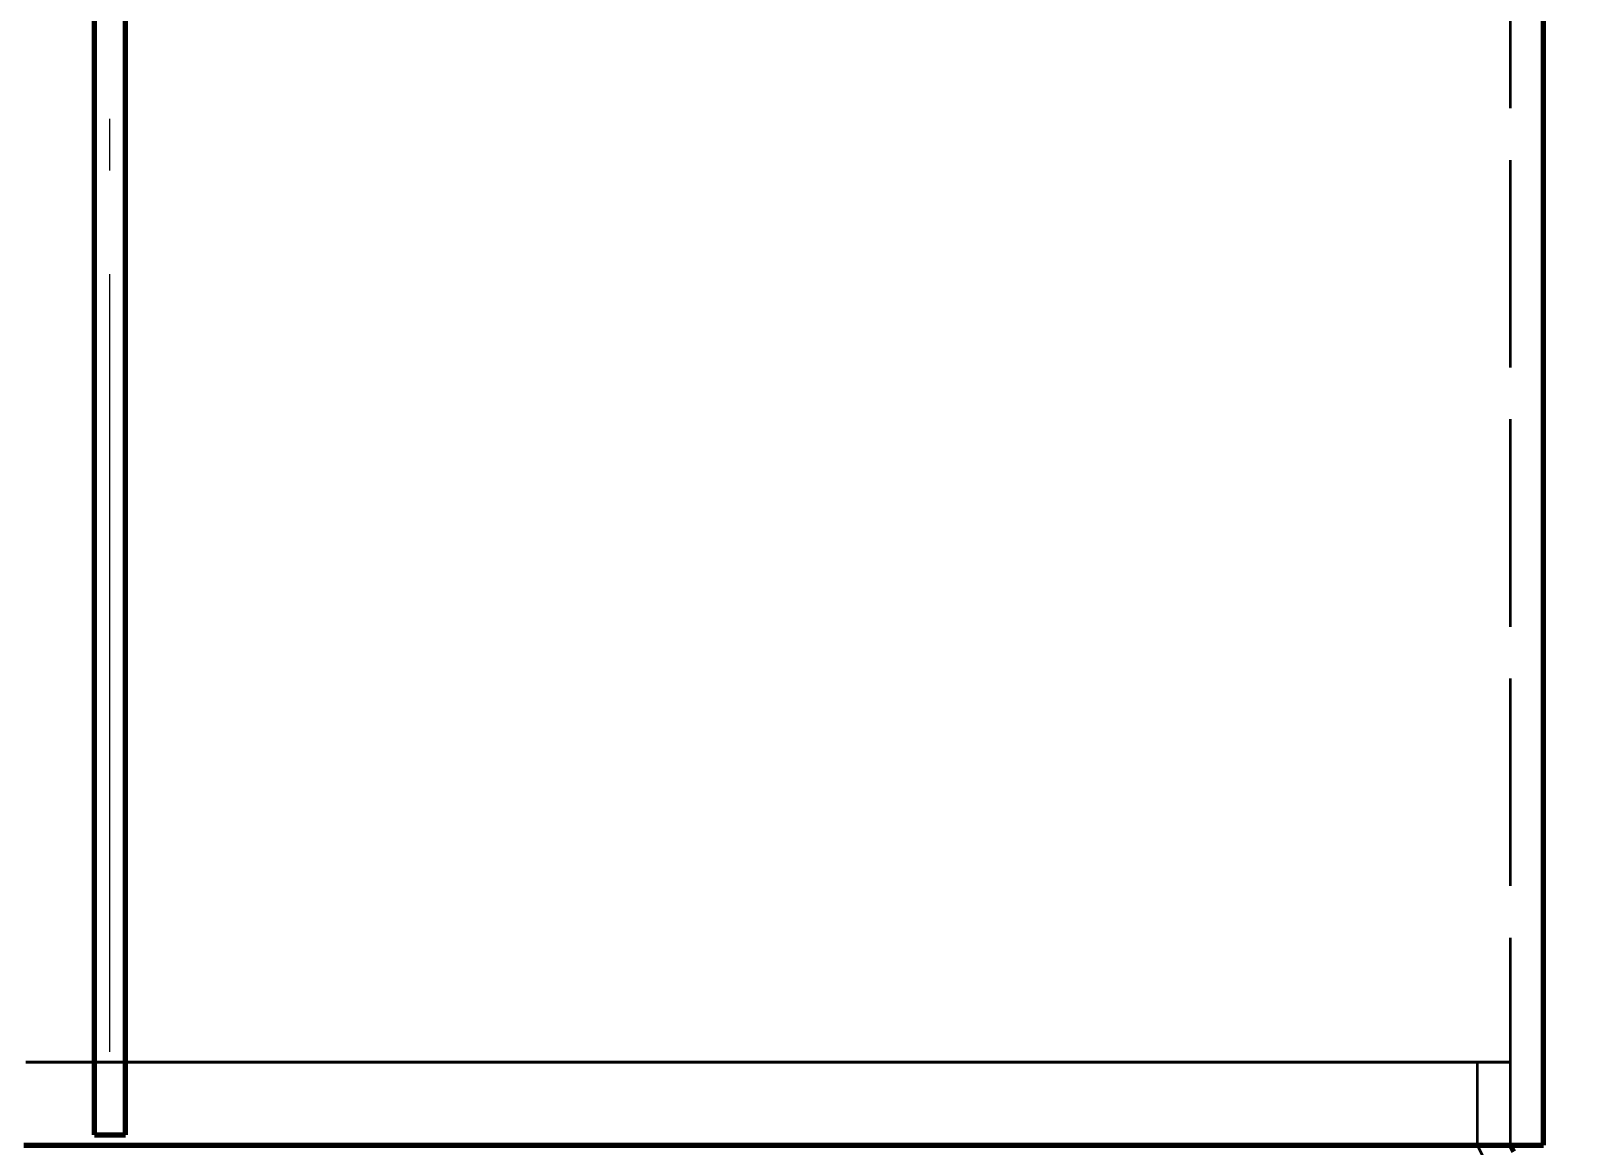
# Model space of a CAD drawing. Header units: millimetres. Extents: x 0 to 1554, y 0 to 420.
# Drawn here: x 120.9 to 150.76, y 192.26 to 213.76 of the extents above; entities that cross this region are included whole.
import ezdxf

# ---------------------------------------------------------------- set-up
doc = ezdxf.new("R2010")
doc.units = ezdxf.units.MM
doc.linetypes.add('IRAM-E-TRAZOS', pattern=[5, 4, -1])
doc.linetypes.add('IRAM-F-TRAZO-PUNTO', pattern=[20, 15, -2, 1, -2])
for name, color, linetype, lineweight in [('01-VISIBLE', 7, 'CONTINUOUS', 70), ('02-OCULTA', 4, 'IRAM-E-TRAZOS', 35), ('03-EJE', 1, 'IRAM-F-TRAZO-PUNTO', 18), ('04-COTA', 3, 'CONTINUOUS', 18)]:
    doc.layers.add(name, color=color, linetype=linetype, lineweight=lineweight)
doc.styles.add('ISO3098', font='isocpeur.ttf')
doc.dimstyles.new('FLAMA-IRAM', dxfattribs={"dimtxt": 3.5, "dimasz": 3.5, "dimexe": 2, "dimexo": 1.5, "dimgap": 1, "dimtad": 1, "dimdec": 1, "dimtxsty": 'ISO3098', "dimblk": 'IRAM_FLECHA', "dimblk1": 'IRAM_FLECHA', "dimblk2": 'IRAM_FLECHA', "dimcen": 2.5, "dimclrd": 256, "dimclre": 256, "dimclrt": 256, "dimazin": 3, "dimtfac": 1, "dimtmove": 0, "dimatfit": 3, "dimlwd": 18, "dimlwe": 18})

# ---------------------------------------------------------------- blocks, each defined once
blk = doc.blocks.new('IRAM_FLECHA')
blk.add_solid([(0, 0), (-1, 0.125), (-1, -0.125)])

msp = doc.modelspace()

# ---------------------------------------------------------------- linework, layer by layer
at = {"layer": '01-VISIBLE'}
for p, q in [((150.075, 192.265), (150.075, 290.865)), ((122.125, 192.465), (122.125, 290.665)), ((122.725, 192.465), (122.725, 290.665)), ((122.125, 192.465), (122.725, 192.465)), ((149.499, 192.137), (149.435, 192.265))]:
    msp.add_line(p, q, dxfattribs=at)
msp.add_lwpolyline([(120.766, 192.265), (120.904, 192.265), (121.043, 192.265), (121.181, 192.265), (121.319, 192.265), (121.457, 192.265), (121.596, 192.265), (121.734, 192.265), (121.872, 192.265), (122.01, 192.265), (122.149, 192.265), (122.287, 192.265), (122.425, 192.265), (122.563, 192.265), (122.702, 192.265), (122.84, 192.265), (122.978, 192.265), (123.116, 192.265), (123.255, 192.265), (123.393, 192.265), (123.531, 192.265), (123.669, 192.265), (123.808, 192.265), (123.946, 192.265), (124.084, 192.265), (124.222, 192.265), (124.361, 192.265), (124.499, 192.265), (124.637, 192.265), (124.775, 192.265), (124.913, 192.265), (125.052, 192.265), (125.19, 192.265), (125.328, 192.265), (125.467, 192.265), (125.605, 192.265), (125.743, 192.265), (125.881, 192.265), (126.02, 192.265), (126.158, 192.265), (126.296, 192.265), (126.434, 192.265), (126.573, 192.265), (126.711, 192.265), (126.849, 192.265), (126.987, 192.265), (127.126, 192.265), (127.264, 192.265), (127.402, 192.265), (127.54, 192.265), (127.678, 192.265), (127.817, 192.265), (127.955, 192.265), (128.093, 192.265), (128.232, 192.265), (128.37, 192.265), (128.508, 192.265), (128.646, 192.265), (128.784, 192.265), (128.923, 192.265), (129.061, 192.265), (129.199, 192.265), (129.337, 192.265), (129.476, 192.265), (129.614, 192.265), (129.752, 192.265), (129.891, 192.265), (130.029, 192.265), (130.167, 192.265), (130.305, 192.265), (130.444, 192.265), (130.582, 192.265), (130.72, 192.265), (130.858, 192.265), (130.996, 192.265), (131.135, 192.265), (131.273, 192.265), (131.411, 192.265), (131.549, 192.265), (131.688, 192.265), (131.826, 192.265), (131.964, 192.265), (132.102, 192.265), (132.241, 192.265), (132.379, 192.265), (132.517, 192.265), (132.655, 192.265), (132.794, 192.265), (132.932, 192.265), (133.07, 192.265), (133.208, 192.265), (133.347, 192.265), (133.485, 192.265), (133.623, 192.265), (133.762, 192.265), (133.9, 192.265), (134.038, 192.265), (134.176, 192.265), (134.315, 192.265), (134.453, 192.265), (134.591, 192.265), (134.729, 192.265), (134.868, 192.265), (135.006, 192.265), (135.144, 192.265), (135.282, 192.265), (135.421, 192.265), (135.559, 192.265), (135.697, 192.265), (135.835, 192.265), (135.974, 192.265), (136.112, 192.265), (136.25, 192.265), (136.388, 192.265), (136.526, 192.265), (136.665, 192.265), (136.803, 192.265), (136.941, 192.265), (137.079, 192.265), (137.218, 192.265), (137.356, 192.265), (137.494, 192.265), (137.632, 192.265), (137.771, 192.265), (137.909, 192.265), (138.047, 192.265), (138.185, 192.265), (138.324, 192.265), (138.462, 192.265), (138.6, 192.265), (138.738, 192.265), (138.877, 192.265), (139.015, 192.265), (139.153, 192.265), (139.292, 192.265), (139.43, 192.265), (139.568, 192.265), (139.706, 192.265), (139.845, 192.265), (139.983, 192.265), (140.121, 192.265), (140.259, 192.265), (140.398, 192.265), (140.536, 192.265), (140.674, 192.265), (140.812, 192.265), (140.95, 192.265), (141.089, 192.265), (141.227, 192.265), (141.365, 192.265), (141.504, 192.265), (141.642, 192.265), (141.78, 192.265), (141.918, 192.265), (142.056, 192.265), (142.195, 192.265), (142.333, 192.265), (142.471, 192.265), (142.609, 192.265), (142.748, 192.265), (142.886, 192.265), (143.024, 192.265), (143.163, 192.265), (143.301, 192.265), (143.439, 192.265), (143.577, 192.265), (143.716, 192.265), (143.854, 192.265), (143.992, 192.265), (144.13, 192.265), (144.269, 192.265), (144.407, 192.265), (144.545, 192.265), (144.683, 192.265), (144.822, 192.265), (144.96, 192.265), (145.098, 192.265), (145.236, 192.265), (145.375, 192.265), (145.513, 192.265), (145.651, 192.265), (145.789, 192.265), (145.928, 192.265), (146.066, 192.265), (146.204, 192.265), (146.342, 192.265), (146.481, 192.265), (146.619, 192.265), (146.757, 192.265), (146.895, 192.265), (147.034, 192.265), (147.172, 192.265), (147.31, 192.265), (147.448, 192.265), (147.587, 192.265), (147.725, 192.265), (147.863, 192.265), (148.001, 192.265), (148.139, 192.265), (148.278, 192.265), (148.416, 192.265), (148.554, 192.265), (148.692, 192.265), (148.831, 192.265), (148.969, 192.265), (149.107, 192.265), (149.245, 192.265), (149.384, 192.265), (149.522, 192.265), (149.66, 192.265), (149.798, 192.265), (149.937, 192.265), (150.075, 192.265)], dxfattribs=at)
at = {"layer": '02-OCULTA'}
for p, q in [((149.435, 192.265), (149.435, 290.865)), ((122.125, 192.465), (122.125, 290.665)), ((122.725, 192.465), (122.725, 290.665)), ((148.795, 193.865), (148.795, 192.265)), ((149.435, 192.265), (149.435, 193.865)), ((122.125, 192.465), (122.725, 192.465)), ((148.795, 192.265), (149.435, 190.985))]:
    msp.add_line(p, q, dxfattribs=at)
for points in [[(149.435, 193.865), (149.3, 193.865), (149.165, 193.865), (149.03, 193.865), (148.895, 193.865), (148.76, 193.865), (148.625, 193.865), (148.49, 193.865), (148.355, 193.865), (148.22, 193.865), (148.085, 193.865), (147.949, 193.865), (147.814, 193.865), (147.679, 193.865), (147.544, 193.865), (147.409, 193.865), (147.274, 193.865), (147.139, 193.865), (147.004, 193.865), (146.869, 193.865), (146.734, 193.865), (146.599, 193.865), (146.464, 193.865), (146.329, 193.865), (146.194, 193.865), (146.059, 193.865), (145.924, 193.865), (145.789, 193.865), (145.654, 193.865), (145.519, 193.865), (145.384, 193.865), (145.248, 193.865), (145.113, 193.865), (144.978, 193.865), (144.843, 193.865), (144.708, 193.865), (144.573, 193.865), (144.438, 193.865), (144.303, 193.865), (144.168, 193.865), (144.033, 193.865), (143.898, 193.865), (143.763, 193.865), (143.628, 193.865), (143.493, 193.865), (143.358, 193.865), (143.223, 193.865), (143.088, 193.865), (142.953, 193.865), (142.818, 193.865), (142.683, 193.865), (142.547, 193.865), (142.412, 193.865), (142.277, 193.865), (142.142, 193.865), (142.007, 193.865), (141.872, 193.865), (141.737, 193.865), (141.602, 193.865), (141.467, 193.865), (141.332, 193.865), (141.197, 193.865), (141.062, 193.865), (140.927, 193.865), (140.792, 193.865), (140.657, 193.865), (140.522, 193.865), (140.387, 193.865), (140.252, 193.865), (140.117, 193.865), (139.982, 193.865), (139.846, 193.865), (139.711, 193.865), (139.576, 193.865), (139.441, 193.865), (139.306, 193.865), (139.171, 193.865), (139.036, 193.865), (138.901, 193.865), (138.766, 193.865), (138.631, 193.865), (138.496, 193.865), (138.361, 193.865), (138.226, 193.865), (138.091, 193.865), (137.956, 193.865), (137.821, 193.865), (137.686, 193.865), (137.551, 193.865), (137.416, 193.865), (137.281, 193.865), (137.145, 193.865), (137.01, 193.865), (136.875, 193.865), (136.74, 193.865), (136.605, 193.865), (136.47, 193.865), (136.335, 193.865), (136.2, 193.865), (136.065, 193.865), (135.93, 193.865), (135.795, 193.865), (135.66, 193.865), (135.525, 193.865), (135.39, 193.865), (135.255, 193.865), (135.12, 193.865), (134.985, 193.865), (134.85, 193.865), (134.715, 193.865), (134.579, 193.865), (134.444, 193.865), (134.309, 193.865), (134.174, 193.865), (134.039, 193.865), (133.904, 193.865), (133.769, 193.865), (133.634, 193.865), (133.499, 193.865), (133.364, 193.865), (133.229, 193.865), (133.094, 193.865), (132.959, 193.865), (132.824, 193.865), (132.689, 193.865), (132.554, 193.865), (132.419, 193.865), (132.284, 193.865), (132.149, 193.865), (132.014, 193.865), (131.879, 193.865), (131.743, 193.865), (131.608, 193.865), (131.473, 193.865), (131.338, 193.865), (131.203, 193.865), (131.068, 193.865), (130.933, 193.865), (130.798, 193.865), (130.663, 193.865), (130.528, 193.865), (130.393, 193.865), (130.258, 193.865), (130.123, 193.865), (129.988, 193.865), (129.853, 193.865), (129.718, 193.865), (129.583, 193.865), (129.448, 193.865), (129.313, 193.865), (129.178, 193.865), (129.042, 193.865), (128.907, 193.865), (128.772, 193.865), (128.637, 193.865), (128.502, 193.865), (128.367, 193.865), (128.232, 193.865), (128.097, 193.865), (127.962, 193.865), (127.827, 193.865), (127.692, 193.865), (127.557, 193.865), (127.422, 193.865), (127.287, 193.865), (127.152, 193.865), (127.017, 193.865), (126.882, 193.865), (126.747, 193.865), (126.612, 193.865), (126.477, 193.865), (126.341, 193.865), (126.206, 193.865), (126.071, 193.865), (125.936, 193.865), (125.801, 193.865), (125.666, 193.865), (125.531, 193.865), (125.396, 193.865), (125.261, 193.865), (125.126, 193.865), (124.991, 193.865), (124.856, 193.865), (124.721, 193.865), (124.586, 193.865), (124.451, 193.865), (124.316, 193.865), (124.181, 193.865), (124.046, 193.865), (123.911, 193.865), (123.776, 193.865), (123.64, 193.865), (123.505, 193.865), (123.37, 193.865), (123.235, 193.865), (123.1, 193.865), (122.965, 193.865), (122.83, 193.865), (122.695, 193.865), (122.56, 193.865), (122.425, 193.865), (122.29, 193.865), (122.155, 193.865), (122.02, 193.865), (121.885, 193.865), (121.75, 193.865), (121.615, 193.865), (121.48, 193.865), (121.345, 193.865), (121.21, 193.865), (121.075, 193.865), (120.939, 193.865), (120.804, 193.865)], [(120.804, 193.865), (120.939, 193.865), (121.075, 193.865), (121.21, 193.865), (121.345, 193.865), (121.48, 193.865), (121.615, 193.865), (121.75, 193.865), (121.885, 193.865), (122.02, 193.865), (122.155, 193.865), (122.29, 193.865), (122.425, 193.865), (122.56, 193.865), (122.695, 193.865), (122.83, 193.865), (122.965, 193.865), (123.1, 193.865), (123.235, 193.865), (123.37, 193.865), (123.505, 193.865), (123.64, 193.865), (123.776, 193.865), (123.911, 193.865), (124.046, 193.865), (124.181, 193.865), (124.316, 193.865), (124.451, 193.865), (124.586, 193.865), (124.721, 193.865), (124.856, 193.865), (124.991, 193.865), (125.126, 193.865), (125.261, 193.865), (125.396, 193.865), (125.531, 193.865), (125.666, 193.865), (125.801, 193.865), (125.936, 193.865), (126.071, 193.865), (126.206, 193.865), (126.341, 193.865), (126.477, 193.865), (126.612, 193.865), (126.747, 193.865), (126.882, 193.865), (127.017, 193.865), (127.152, 193.865), (127.287, 193.865), (127.422, 193.865), (127.557, 193.865), (127.692, 193.865), (127.827, 193.865), (127.962, 193.865), (128.097, 193.865), (128.232, 193.865), (128.367, 193.865), (128.502, 193.865), (128.637, 193.865), (128.772, 193.865), (128.907, 193.865), (129.042, 193.865), (129.178, 193.865), (129.313, 193.865), (129.448, 193.865), (129.583, 193.865), (129.718, 193.865), (129.853, 193.865), (129.988, 193.865), (130.123, 193.865), (130.258, 193.865), (130.393, 193.865), (130.528, 193.865), (130.663, 193.865), (130.798, 193.865), (130.933, 193.865), (131.068, 193.865), (131.203, 193.865), (131.338, 193.865), (131.473, 193.865), (131.608, 193.865), (131.743, 193.865), (131.879, 193.865), (132.014, 193.865), (132.149, 193.865), (132.284, 193.865), (132.419, 193.865), (132.554, 193.865), (132.689, 193.865), (132.824, 193.865), (132.959, 193.865), (133.094, 193.865), (133.229, 193.865), (133.364, 193.865), (133.499, 193.865), (133.634, 193.865), (133.769, 193.865), (133.904, 193.865), (134.039, 193.865), (134.174, 193.865), (134.309, 193.865), (134.444, 193.865), (134.579, 193.865), (134.715, 193.865), (134.85, 193.865), (134.985, 193.865), (135.12, 193.865), (135.255, 193.865), (135.39, 193.865), (135.525, 193.865), (135.66, 193.865), (135.795, 193.865), (135.93, 193.865), (136.065, 193.865), (136.2, 193.865), (136.335, 193.865), (136.47, 193.865), (136.605, 193.865), (136.74, 193.865), (136.875, 193.865), (137.01, 193.865), (137.145, 193.865), (137.281, 193.865), (137.416, 193.865), (137.551, 193.865), (137.686, 193.865), (137.821, 193.865), (137.956, 193.865), (138.091, 193.865), (138.226, 193.865), (138.361, 193.865), (138.496, 193.865), (138.631, 193.865), (138.766, 193.865), (138.901, 193.865), (139.036, 193.865), (139.171, 193.865), (139.306, 193.865), (139.441, 193.865), (139.576, 193.865), (139.711, 193.865), (139.846, 193.865), (139.982, 193.865), (140.117, 193.865), (140.252, 193.865), (140.387, 193.865), (140.522, 193.865), (140.657, 193.865), (140.792, 193.865), (140.927, 193.865), (141.062, 193.865), (141.197, 193.865), (141.332, 193.865), (141.467, 193.865), (141.602, 193.865), (141.737, 193.865), (141.872, 193.865), (142.007, 193.865), (142.142, 193.865), (142.277, 193.865), (142.412, 193.865), (142.547, 193.865), (142.683, 193.865), (142.818, 193.865), (142.953, 193.865), (143.088, 193.865), (143.223, 193.865), (143.358, 193.865), (143.493, 193.865), (143.628, 193.865), (143.763, 193.865), (143.898, 193.865), (144.033, 193.865), (144.168, 193.865), (144.303, 193.865), (144.438, 193.865), (144.573, 193.865), (144.708, 193.865), (144.843, 193.865), (144.978, 193.865), (145.113, 193.865), (145.248, 193.865), (145.384, 193.865), (145.519, 193.865), (145.654, 193.865), (145.789, 193.865), (145.924, 193.865), (146.059, 193.865), (146.194, 193.865), (146.329, 193.865), (146.464, 193.865), (146.599, 193.865), (146.734, 193.865), (146.869, 193.865), (147.004, 193.865), (147.139, 193.865), (147.274, 193.865), (147.409, 193.865), (147.544, 193.865), (147.679, 193.865), (147.814, 193.865), (147.949, 193.865), (148.085, 193.865), (148.22, 193.865), (148.355, 193.865), (148.49, 193.865), (148.625, 193.865), (148.76, 193.865), (148.895, 193.865), (149.03, 193.865), (149.165, 193.865), (149.3, 193.865), (149.435, 193.865)], [(148.795, 193.865), (148.663, 193.865), (148.531, 193.865), (148.399, 193.865), (148.268, 193.865), (148.136, 193.865), (148.004, 193.865), (147.872, 193.865), (147.74, 193.865), (147.608, 193.865), (147.477, 193.865), (147.345, 193.865), (147.213, 193.865), (147.081, 193.865), (146.949, 193.865), (146.817, 193.865), (146.685, 193.865), (146.554, 193.865), (146.422, 193.865), (146.29, 193.865), (146.158, 193.865), (146.026, 193.865), (145.894, 193.865), (145.762, 193.865), (145.631, 193.865), (145.499, 193.865), (145.367, 193.865), (145.235, 193.865), (145.103, 193.865), (144.971, 193.865), (144.84, 193.865), (144.708, 193.865), (144.576, 193.865), (144.444, 193.865), (144.312, 193.865), (144.18, 193.865), (144.048, 193.865), (143.917, 193.865), (143.785, 193.865), (143.653, 193.865), (143.521, 193.865), (143.389, 193.865), (143.257, 193.865), (143.125, 193.865), (142.994, 193.865), (142.862, 193.865), (142.73, 193.865), (142.598, 193.865), (142.466, 193.865), (142.334, 193.865), (142.203, 193.865), (142.071, 193.865), (141.939, 193.865), (141.807, 193.865), (141.675, 193.865), (141.543, 193.865), (141.411, 193.865), (141.28, 193.865), (141.148, 193.865), (141.016, 193.865), (140.884, 193.865), (140.752, 193.865), (140.62, 193.865), (140.488, 193.865), (140.357, 193.865), (140.225, 193.865), (140.093, 193.865), (139.961, 193.865), (139.829, 193.865), (139.697, 193.865), (139.566, 193.865), (139.434, 193.865), (139.302, 193.865), (139.17, 193.865), (139.038, 193.865), (138.906, 193.865), (138.774, 193.865), (138.643, 193.865), (138.511, 193.865), (138.379, 193.865), (138.247, 193.865), (138.115, 193.865), (137.983, 193.865), (137.851, 193.865), (137.72, 193.865), (137.588, 193.865), (137.456, 193.865), (137.324, 193.865), (137.192, 193.865), (137.06, 193.865), (136.929, 193.865), (136.797, 193.865), (136.665, 193.865), (136.533, 193.865), (136.401, 193.865), (136.269, 193.865), (136.137, 193.865), (136.006, 193.865), (135.874, 193.865), (135.742, 193.865), (135.61, 193.865), (135.478, 193.865), (135.346, 193.865), (135.214, 193.865), (135.083, 193.865), (134.951, 193.865), (134.819, 193.865), (134.687, 193.865), (134.555, 193.865), (134.423, 193.865), (134.292, 193.865), (134.16, 193.865), (134.028, 193.865), (133.896, 193.865), (133.764, 193.865), (133.632, 193.865), (133.5, 193.865), (133.369, 193.865), (133.237, 193.865), (133.105, 193.865), (132.973, 193.865), (132.841, 193.865), (132.709, 193.865), (132.577, 193.865), (132.446, 193.865), (132.314, 193.865), (132.182, 193.865), (132.05, 193.865), (131.918, 193.865), (131.786, 193.865), (131.655, 193.865), (131.523, 193.865), (131.391, 193.865), (131.259, 193.865), (131.127, 193.865), (130.995, 193.865), (130.863, 193.865), (130.732, 193.865), (130.6, 193.865), (130.468, 193.865), (130.336, 193.865), (130.204, 193.865), (130.072, 193.865), (129.94, 193.865), (129.809, 193.865), (129.677, 193.865), (129.545, 193.865), (129.413, 193.865), (129.281, 193.865), (129.149, 193.865), (129.018, 193.865), (128.886, 193.865), (128.754, 193.865), (128.622, 193.865), (128.49, 193.865), (128.358, 193.865), (128.226, 193.865), (128.095, 193.865), (127.963, 193.865), (127.831, 193.865), (127.699, 193.865), (127.567, 193.865), (127.435, 193.865), (127.303, 193.865), (127.172, 193.865), (127.04, 193.865), (126.908, 193.865), (126.776, 193.865), (126.644, 193.865), (126.512, 193.865), (126.381, 193.865), (126.249, 193.865), (126.117, 193.865), (125.985, 193.865), (125.853, 193.865), (125.721, 193.865), (125.589, 193.865), (125.458, 193.865), (125.326, 193.865), (125.194, 193.865), (125.062, 193.865), (124.93, 193.865), (124.798, 193.865), (124.666, 193.865), (124.535, 193.865), (124.403, 193.865), (124.271, 193.865), (124.139, 193.865), (124.007, 193.865), (123.875, 193.865), (123.744, 193.865), (123.612, 193.865), (123.48, 193.865), (123.348, 193.865), (123.216, 193.865), (123.084, 193.865), (122.952, 193.865), (122.821, 193.865), (122.689, 193.865), (122.557, 193.865), (122.425, 193.865), (122.293, 193.865), (122.161, 193.865), (122.029, 193.865), (121.898, 193.865), (121.766, 193.865), (121.634, 193.865), (121.502, 193.865), (121.37, 193.865), (121.238, 193.865), (121.107, 193.865), (120.975, 193.865), (120.843, 193.865)], [(120.843, 193.865), (120.975, 193.865), (121.107, 193.865), (121.238, 193.865), (121.37, 193.865), (121.502, 193.865), (121.634, 193.865), (121.766, 193.865), (121.898, 193.865), (122.029, 193.865), (122.161, 193.865), (122.293, 193.865), (122.425, 193.865), (122.557, 193.865), (122.689, 193.865), (122.821, 193.865), (122.952, 193.865), (123.084, 193.865), (123.216, 193.865), (123.348, 193.865), (123.48, 193.865), (123.612, 193.865), (123.744, 193.865), (123.875, 193.865), (124.007, 193.865), (124.139, 193.865), (124.271, 193.865), (124.403, 193.865), (124.535, 193.865), (124.666, 193.865), (124.798, 193.865), (124.93, 193.865), (125.062, 193.865), (125.194, 193.865), (125.326, 193.865), (125.458, 193.865), (125.589, 193.865), (125.721, 193.865), (125.853, 193.865), (125.985, 193.865), (126.117, 193.865), (126.249, 193.865), (126.381, 193.865), (126.512, 193.865), (126.644, 193.865), (126.776, 193.865), (126.908, 193.865), (127.04, 193.865), (127.172, 193.865), (127.303, 193.865), (127.435, 193.865), (127.567, 193.865), (127.699, 193.865), (127.831, 193.865), (127.963, 193.865), (128.095, 193.865), (128.226, 193.865), (128.358, 193.865), (128.49, 193.865), (128.622, 193.865), (128.754, 193.865), (128.886, 193.865), (129.018, 193.865), (129.149, 193.865), (129.281, 193.865), (129.413, 193.865), (129.545, 193.865), (129.677, 193.865), (129.809, 193.865), (129.94, 193.865), (130.072, 193.865), (130.204, 193.865), (130.336, 193.865), (130.468, 193.865), (130.6, 193.865), (130.732, 193.865), (130.863, 193.865), (130.995, 193.865), (131.127, 193.865), (131.259, 193.865), (131.391, 193.865), (131.523, 193.865), (131.655, 193.865), (131.786, 193.865), (131.918, 193.865), (132.05, 193.865), (132.182, 193.865), (132.314, 193.865), (132.446, 193.865), (132.577, 193.865), (132.709, 193.865), (132.841, 193.865), (132.973, 193.865), (133.105, 193.865), (133.237, 193.865), (133.369, 193.865), (133.5, 193.865), (133.632, 193.865), (133.764, 193.865), (133.896, 193.865), (134.028, 193.865), (134.16, 193.865), (134.292, 193.865), (134.423, 193.865), (134.555, 193.865), (134.687, 193.865), (134.819, 193.865), (134.951, 193.865), (135.083, 193.865), (135.214, 193.865), (135.346, 193.865), (135.478, 193.865), (135.61, 193.865), (135.742, 193.865), (135.874, 193.865), (136.006, 193.865), (136.137, 193.865), (136.269, 193.865), (136.401, 193.865), (136.533, 193.865), (136.665, 193.865), (136.797, 193.865), (136.929, 193.865), (137.06, 193.865), (137.192, 193.865), (137.324, 193.865), (137.456, 193.865), (137.588, 193.865), (137.72, 193.865), (137.851, 193.865), (137.983, 193.865), (138.115, 193.865), (138.247, 193.865), (138.379, 193.865), (138.511, 193.865), (138.643, 193.865), (138.774, 193.865), (138.906, 193.865), (139.038, 193.865), (139.17, 193.865), (139.302, 193.865), (139.434, 193.865), (139.566, 193.865), (139.697, 193.865), (139.829, 193.865), (139.961, 193.865), (140.093, 193.865), (140.225, 193.865), (140.357, 193.865), (140.488, 193.865), (140.62, 193.865), (140.752, 193.865), (140.884, 193.865), (141.016, 193.865), (141.148, 193.865), (141.28, 193.865), (141.411, 193.865), (141.543, 193.865), (141.675, 193.865), (141.807, 193.865), (141.939, 193.865), (142.071, 193.865), (142.203, 193.865), (142.334, 193.865), (142.466, 193.865), (142.598, 193.865), (142.73, 193.865), (142.862, 193.865), (142.994, 193.865), (143.125, 193.865), (143.257, 193.865), (143.389, 193.865), (143.521, 193.865), (143.653, 193.865), (143.785, 193.865), (143.917, 193.865), (144.048, 193.865), (144.18, 193.865), (144.312, 193.865), (144.444, 193.865), (144.576, 193.865), (144.708, 193.865), (144.84, 193.865), (144.971, 193.865), (145.103, 193.865), (145.235, 193.865), (145.367, 193.865), (145.499, 193.865), (145.631, 193.865), (145.762, 193.865), (145.894, 193.865), (146.026, 193.865), (146.158, 193.865), (146.29, 193.865), (146.422, 193.865), (146.554, 193.865), (146.685, 193.865), (146.817, 193.865), (146.949, 193.865), (147.081, 193.865), (147.213, 193.865), (147.345, 193.865), (147.477, 193.865), (147.608, 193.865), (147.74, 193.865), (147.872, 193.865), (148.004, 193.865), (148.136, 193.865), (148.268, 193.865), (148.399, 193.865), (148.531, 193.865), (148.663, 193.865), (148.795, 193.865)], [(150.075, 192.265), (149.937, 192.265), (149.798, 192.265), (149.66, 192.265), (149.522, 192.265), (149.384, 192.265), (149.245, 192.265), (149.107, 192.265), (148.969, 192.265), (148.831, 192.265), (148.692, 192.265), (148.554, 192.265), (148.416, 192.265), (148.278, 192.265), (148.139, 192.265), (148.001, 192.265), (147.863, 192.265), (147.725, 192.265), (147.587, 192.265), (147.448, 192.265), (147.31, 192.265), (147.172, 192.265), (147.034, 192.265), (146.895, 192.265), (146.757, 192.265), (146.619, 192.265), (146.481, 192.265), (146.342, 192.265), (146.204, 192.265), (146.066, 192.265), (145.928, 192.265), (145.789, 192.265), (145.651, 192.265), (145.513, 192.265), (145.375, 192.265), (145.236, 192.265), (145.098, 192.265), (144.96, 192.265), (144.822, 192.265), (144.683, 192.265), (144.545, 192.265), (144.407, 192.265), (144.269, 192.265), (144.13, 192.265), (143.992, 192.265), (143.854, 192.265), (143.716, 192.265), (143.577, 192.265), (143.439, 192.265), (143.301, 192.265), (143.163, 192.265), (143.024, 192.265), (142.886, 192.265), (142.748, 192.265), (142.609, 192.265), (142.471, 192.265), (142.333, 192.265), (142.195, 192.265), (142.056, 192.265), (141.918, 192.265), (141.78, 192.265), (141.642, 192.265), (141.504, 192.265), (141.365, 192.265), (141.227, 192.265), (141.089, 192.265), (140.95, 192.265), (140.812, 192.265), (140.674, 192.265), (140.536, 192.265), (140.398, 192.265), (140.259, 192.265), (140.121, 192.265), (139.983, 192.265), (139.845, 192.265), (139.706, 192.265), (139.568, 192.265), (139.43, 192.265), (139.292, 192.265), (139.153, 192.265), (139.015, 192.265), (138.877, 192.265), (138.738, 192.265), (138.6, 192.265), (138.462, 192.265), (138.324, 192.265), (138.185, 192.265), (138.047, 192.265), (137.909, 192.265), (137.771, 192.265), (137.632, 192.265), (137.494, 192.265), (137.356, 192.265), (137.218, 192.265), (137.079, 192.265), (136.941, 192.265), (136.803, 192.265), (136.665, 192.265), (136.526, 192.265), (136.388, 192.265), (136.25, 192.265), (136.112, 192.265), (135.974, 192.265), (135.835, 192.265), (135.697, 192.265), (135.559, 192.265), (135.421, 192.265), (135.282, 192.265), (135.144, 192.265), (135.006, 192.265), (134.868, 192.265), (134.729, 192.265), (134.591, 192.265), (134.453, 192.265), (134.315, 192.265), (134.176, 192.265), (134.038, 192.265), (133.9, 192.265), (133.762, 192.265), (133.623, 192.265), (133.485, 192.265), (133.347, 192.265), (133.208, 192.265), (133.07, 192.265), (132.932, 192.265), (132.794, 192.265), (132.655, 192.265), (132.517, 192.265), (132.379, 192.265), (132.241, 192.265), (132.102, 192.265), (131.964, 192.265), (131.826, 192.265), (131.688, 192.265), (131.549, 192.265), (131.411, 192.265), (131.273, 192.265), (131.135, 192.265), (130.996, 192.265), (130.858, 192.265), (130.72, 192.265), (130.582, 192.265), (130.444, 192.265), (130.305, 192.265), (130.167, 192.265), (130.029, 192.265), (129.891, 192.265), (129.752, 192.265), (129.614, 192.265), (129.476, 192.265), (129.337, 192.265), (129.199, 192.265), (129.061, 192.265), (128.923, 192.265), (128.784, 192.265), (128.646, 192.265), (128.508, 192.265), (128.37, 192.265), (128.232, 192.265), (128.093, 192.265), (127.955, 192.265), (127.817, 192.265), (127.678, 192.265), (127.54, 192.265), (127.402, 192.265), (127.264, 192.265), (127.126, 192.265), (126.987, 192.265), (126.849, 192.265), (126.711, 192.265), (126.573, 192.265), (126.434, 192.265), (126.296, 192.265), (126.158, 192.265), (126.02, 192.265), (125.881, 192.265), (125.743, 192.265), (125.605, 192.265), (125.467, 192.265), (125.328, 192.265), (125.19, 192.265), (125.052, 192.265), (124.913, 192.265), (124.775, 192.265), (124.637, 192.265), (124.499, 192.265), (124.361, 192.265), (124.222, 192.265), (124.084, 192.265), (123.946, 192.265), (123.808, 192.265), (123.669, 192.265), (123.531, 192.265), (123.393, 192.265), (123.255, 192.265), (123.116, 192.265), (122.978, 192.265), (122.84, 192.265), (122.702, 192.265), (122.563, 192.265), (122.425, 192.265), (122.287, 192.265), (122.149, 192.265), (122.01, 192.265), (121.872, 192.265), (121.734, 192.265), (121.596, 192.265), (121.457, 192.265), (121.319, 192.265), (121.181, 192.265), (121.043, 192.265), (120.904, 192.265), (120.766, 192.265)], [(149.435, 192.265), (149.3, 192.265), (149.165, 192.265), (149.03, 192.265), (148.895, 192.265), (148.76, 192.265), (148.625, 192.265), (148.49, 192.265), (148.355, 192.265), (148.22, 192.265), (148.085, 192.265), (147.949, 192.265), (147.814, 192.265), (147.679, 192.265), (147.544, 192.265), (147.409, 192.265), (147.274, 192.265), (147.139, 192.265), (147.004, 192.265), (146.869, 192.265), (146.734, 192.265), (146.599, 192.265), (146.464, 192.265), (146.329, 192.265), (146.194, 192.265), (146.059, 192.265), (145.924, 192.265), (145.789, 192.265), (145.654, 192.265), (145.519, 192.265), (145.384, 192.265), (145.248, 192.265), (145.113, 192.265), (144.978, 192.265), (144.843, 192.265), (144.708, 192.265), (144.573, 192.265), (144.438, 192.265), (144.303, 192.265), (144.168, 192.265), (144.033, 192.265), (143.898, 192.265), (143.763, 192.265), (143.628, 192.265), (143.493, 192.265), (143.358, 192.265), (143.223, 192.265), (143.088, 192.265), (142.953, 192.265), (142.818, 192.265), (142.683, 192.265), (142.547, 192.265), (142.412, 192.265), (142.277, 192.265), (142.142, 192.265), (142.007, 192.265), (141.872, 192.265), (141.737, 192.265), (141.602, 192.265), (141.467, 192.265), (141.332, 192.265), (141.197, 192.265), (141.062, 192.265), (140.927, 192.265), (140.792, 192.265), (140.657, 192.265), (140.522, 192.265), (140.387, 192.265), (140.252, 192.265), (140.117, 192.265), (139.982, 192.265), (139.846, 192.265), (139.711, 192.265), (139.576, 192.265), (139.441, 192.265), (139.306, 192.265), (139.171, 192.265), (139.036, 192.265), (138.901, 192.265), (138.766, 192.265), (138.631, 192.265), (138.496, 192.265), (138.361, 192.265), (138.226, 192.265), (138.091, 192.265), (137.956, 192.265), (137.821, 192.265), (137.686, 192.265), (137.551, 192.265), (137.416, 192.265), (137.281, 192.265), (137.145, 192.265), (137.01, 192.265), (136.875, 192.265), (136.74, 192.265), (136.605, 192.265), (136.47, 192.265), (136.335, 192.265), (136.2, 192.265), (136.065, 192.265), (135.93, 192.265), (135.795, 192.265), (135.66, 192.265), (135.525, 192.265), (135.39, 192.265), (135.255, 192.265), (135.12, 192.265), (134.985, 192.265), (134.85, 192.265), (134.715, 192.265), (134.579, 192.265), (134.444, 192.265), (134.309, 192.265), (134.174, 192.265), (134.039, 192.265), (133.904, 192.265), (133.769, 192.265), (133.634, 192.265), (133.499, 192.265), (133.364, 192.265), (133.229, 192.265), (133.094, 192.265), (132.959, 192.265), (132.824, 192.265), (132.689, 192.265), (132.554, 192.265), (132.419, 192.265), (132.284, 192.265), (132.149, 192.265), (132.014, 192.265), (131.879, 192.265), (131.743, 192.265), (131.608, 192.265), (131.473, 192.265), (131.338, 192.265), (131.203, 192.265), (131.068, 192.265), (130.933, 192.265), (130.798, 192.265), (130.663, 192.265), (130.528, 192.265), (130.393, 192.265), (130.258, 192.265), (130.123, 192.265), (129.988, 192.265), (129.853, 192.265), (129.718, 192.265), (129.583, 192.265), (129.448, 192.265), (129.313, 192.265), (129.178, 192.265), (129.042, 192.265), (128.907, 192.265), (128.772, 192.265), (128.637, 192.265), (128.502, 192.265), (128.367, 192.265), (128.232, 192.265), (128.097, 192.265), (127.962, 192.265), (127.827, 192.265), (127.692, 192.265), (127.557, 192.265), (127.422, 192.265), (127.287, 192.265), (127.152, 192.265), (127.017, 192.265), (126.882, 192.265), (126.747, 192.265), (126.612, 192.265), (126.477, 192.265), (126.341, 192.265), (126.206, 192.265), (126.071, 192.265), (125.936, 192.265), (125.801, 192.265), (125.666, 192.265), (125.531, 192.265), (125.396, 192.265), (125.261, 192.265), (125.126, 192.265), (124.991, 192.265), (124.856, 192.265), (124.721, 192.265), (124.586, 192.265), (124.451, 192.265), (124.316, 192.265), (124.181, 192.265), (124.046, 192.265), (123.911, 192.265), (123.776, 192.265), (123.64, 192.265), (123.505, 192.265), (123.37, 192.265), (123.235, 192.265), (123.1, 192.265), (122.965, 192.265), (122.83, 192.265), (122.695, 192.265), (122.56, 192.265), (122.425, 192.265), (122.29, 192.265), (122.155, 192.265), (122.02, 192.265), (121.885, 192.265), (121.75, 192.265), (121.615, 192.265), (121.48, 192.265), (121.345, 192.265), (121.21, 192.265), (121.075, 192.265), (120.939, 192.265), (120.804, 192.265)], [(120.804, 192.265), (120.939, 192.265), (121.075, 192.265), (121.21, 192.265), (121.345, 192.265), (121.48, 192.265), (121.615, 192.265), (121.75, 192.265), (121.885, 192.265), (122.02, 192.265), (122.155, 192.265), (122.29, 192.265), (122.425, 192.265), (122.56, 192.265), (122.695, 192.265), (122.83, 192.265), (122.965, 192.265), (123.1, 192.265), (123.235, 192.265), (123.37, 192.265), (123.505, 192.265), (123.64, 192.265), (123.776, 192.265), (123.911, 192.265), (124.046, 192.265), (124.181, 192.265), (124.316, 192.265), (124.451, 192.265), (124.586, 192.265), (124.721, 192.265), (124.856, 192.265), (124.991, 192.265), (125.126, 192.265), (125.261, 192.265), (125.396, 192.265), (125.531, 192.265), (125.666, 192.265), (125.801, 192.265), (125.936, 192.265), (126.071, 192.265), (126.206, 192.265), (126.341, 192.265), (126.477, 192.265), (126.612, 192.265), (126.747, 192.265), (126.882, 192.265), (127.017, 192.265), (127.152, 192.265), (127.287, 192.265), (127.422, 192.265), (127.557, 192.265), (127.692, 192.265), (127.827, 192.265), (127.962, 192.265), (128.097, 192.265), (128.232, 192.265), (128.367, 192.265), (128.502, 192.265), (128.637, 192.265), (128.772, 192.265), (128.907, 192.265), (129.042, 192.265), (129.178, 192.265), (129.313, 192.265), (129.448, 192.265), (129.583, 192.265), (129.718, 192.265), (129.853, 192.265), (129.988, 192.265), (130.123, 192.265), (130.258, 192.265), (130.393, 192.265), (130.528, 192.265), (130.663, 192.265), (130.798, 192.265), (130.933, 192.265), (131.068, 192.265), (131.203, 192.265), (131.338, 192.265), (131.473, 192.265), (131.608, 192.265), (131.743, 192.265), (131.879, 192.265), (132.014, 192.265), (132.149, 192.265), (132.284, 192.265), (132.419, 192.265), (132.554, 192.265), (132.689, 192.265), (132.824, 192.265), (132.959, 192.265), (133.094, 192.265), (133.229, 192.265), (133.364, 192.265), (133.499, 192.265), (133.634, 192.265), (133.769, 192.265), (133.904, 192.265), (134.039, 192.265), (134.174, 192.265), (134.309, 192.265), (134.444, 192.265), (134.579, 192.265), (134.715, 192.265), (134.85, 192.265), (134.985, 192.265), (135.12, 192.265), (135.255, 192.265), (135.39, 192.265), (135.525, 192.265), (135.66, 192.265), (135.795, 192.265), (135.93, 192.265), (136.065, 192.265), (136.2, 192.265), (136.335, 192.265), (136.47, 192.265), (136.605, 192.265), (136.74, 192.265), (136.875, 192.265), (137.01, 192.265), (137.145, 192.265), (137.281, 192.265), (137.416, 192.265), (137.551, 192.265), (137.686, 192.265), (137.821, 192.265), (137.956, 192.265), (138.091, 192.265), (138.226, 192.265), (138.361, 192.265), (138.496, 192.265), (138.631, 192.265), (138.766, 192.265), (138.901, 192.265), (139.036, 192.265), (139.171, 192.265), (139.306, 192.265), (139.441, 192.265), (139.576, 192.265), (139.711, 192.265), (139.846, 192.265), (139.982, 192.265), (140.117, 192.265), (140.252, 192.265), (140.387, 192.265), (140.522, 192.265), (140.657, 192.265), (140.792, 192.265), (140.927, 192.265), (141.062, 192.265), (141.197, 192.265), (141.332, 192.265), (141.467, 192.265), (141.602, 192.265), (141.737, 192.265), (141.872, 192.265), (142.007, 192.265), (142.142, 192.265), (142.277, 192.265), (142.412, 192.265), (142.547, 192.265), (142.683, 192.265), (142.818, 192.265), (142.953, 192.265), (143.088, 192.265), (143.223, 192.265), (143.358, 192.265), (143.493, 192.265), (143.628, 192.265), (143.763, 192.265), (143.898, 192.265), (144.033, 192.265), (144.168, 192.265), (144.303, 192.265), (144.438, 192.265), (144.573, 192.265), (144.708, 192.265), (144.843, 192.265), (144.978, 192.265), (145.113, 192.265), (145.248, 192.265), (145.384, 192.265), (145.519, 192.265), (145.654, 192.265), (145.789, 192.265), (145.924, 192.265), (146.059, 192.265), (146.194, 192.265), (146.329, 192.265), (146.464, 192.265), (146.599, 192.265), (146.734, 192.265), (146.869, 192.265), (147.004, 192.265), (147.139, 192.265), (147.274, 192.265), (147.409, 192.265), (147.544, 192.265), (147.679, 192.265), (147.814, 192.265), (147.949, 192.265), (148.085, 192.265), (148.22, 192.265), (148.355, 192.265), (148.49, 192.265), (148.625, 192.265), (148.76, 192.265), (148.895, 192.265), (149.03, 192.265), (149.165, 192.265), (149.3, 192.265), (149.435, 192.265)], [(149.435, 192.265), (149.3, 192.265), (149.165, 192.265), (149.03, 192.265), (148.895, 192.265), (148.76, 192.265), (148.625, 192.265), (148.49, 192.265), (148.355, 192.265), (148.22, 192.265), (148.085, 192.265), (147.949, 192.265), (147.814, 192.265), (147.679, 192.265), (147.544, 192.265), (147.409, 192.265), (147.274, 192.265), (147.139, 192.265), (147.004, 192.265), (146.869, 192.265), (146.734, 192.265), (146.599, 192.265), (146.464, 192.265), (146.329, 192.265), (146.194, 192.265), (146.059, 192.265), (145.924, 192.265), (145.789, 192.265), (145.654, 192.265), (145.519, 192.265), (145.384, 192.265), (145.248, 192.265), (145.113, 192.265), (144.978, 192.265), (144.843, 192.265), (144.708, 192.265), (144.573, 192.265), (144.438, 192.265), (144.303, 192.265), (144.168, 192.265), (144.033, 192.265), (143.898, 192.265), (143.763, 192.265), (143.628, 192.265), (143.493, 192.265), (143.358, 192.265), (143.223, 192.265), (143.088, 192.265), (142.953, 192.265), (142.818, 192.265), (142.683, 192.265), (142.547, 192.265), (142.412, 192.265), (142.277, 192.265), (142.142, 192.265), (142.007, 192.265), (141.872, 192.265), (141.737, 192.265), (141.602, 192.265), (141.467, 192.265), (141.332, 192.265), (141.197, 192.265), (141.062, 192.265), (140.927, 192.265), (140.792, 192.265), (140.657, 192.265), (140.522, 192.265), (140.387, 192.265), (140.252, 192.265), (140.117, 192.265), (139.982, 192.265), (139.846, 192.265), (139.711, 192.265), (139.576, 192.265), (139.441, 192.265), (139.306, 192.265), (139.171, 192.265), (139.036, 192.265), (138.901, 192.265), (138.766, 192.265), (138.631, 192.265), (138.496, 192.265), (138.361, 192.265), (138.226, 192.265), (138.091, 192.265), (137.956, 192.265), (137.821, 192.265), (137.686, 192.265), (137.551, 192.265), (137.416, 192.265), (137.281, 192.265), (137.145, 192.265), (137.01, 192.265), (136.875, 192.265), (136.74, 192.265), (136.605, 192.265), (136.47, 192.265), (136.335, 192.265), (136.2, 192.265), (136.065, 192.265), (135.93, 192.265), (135.795, 192.265), (135.66, 192.265), (135.525, 192.265), (135.39, 192.265), (135.255, 192.265), (135.12, 192.265), (134.985, 192.265), (134.85, 192.265), (134.715, 192.265), (134.579, 192.265), (134.444, 192.265), (134.309, 192.265), (134.174, 192.265), (134.039, 192.265), (133.904, 192.265), (133.769, 192.265), (133.634, 192.265), (133.499, 192.265), (133.364, 192.265), (133.229, 192.265), (133.094, 192.265), (132.959, 192.265), (132.824, 192.265), (132.689, 192.265), (132.554, 192.265), (132.419, 192.265), (132.284, 192.265), (132.149, 192.265), (132.014, 192.265), (131.879, 192.265), (131.743, 192.265), (131.608, 192.265), (131.473, 192.265), (131.338, 192.265), (131.203, 192.265), (131.068, 192.265), (130.933, 192.265), (130.798, 192.265), (130.663, 192.265), (130.528, 192.265), (130.393, 192.265), (130.258, 192.265), (130.123, 192.265), (129.988, 192.265), (129.853, 192.265), (129.718, 192.265), (129.583, 192.265), (129.448, 192.265), (129.313, 192.265), (129.178, 192.265), (129.042, 192.265), (128.907, 192.265), (128.772, 192.265), (128.637, 192.265), (128.502, 192.265), (128.367, 192.265), (128.232, 192.265), (128.097, 192.265), (127.962, 192.265), (127.827, 192.265), (127.692, 192.265), (127.557, 192.265), (127.422, 192.265), (127.287, 192.265), (127.152, 192.265), (127.017, 192.265), (126.882, 192.265), (126.747, 192.265), (126.612, 192.265), (126.477, 192.265), (126.341, 192.265), (126.206, 192.265), (126.071, 192.265), (125.936, 192.265), (125.801, 192.265), (125.666, 192.265), (125.531, 192.265), (125.396, 192.265), (125.261, 192.265), (125.126, 192.265), (124.991, 192.265), (124.856, 192.265), (124.721, 192.265), (124.586, 192.265), (124.451, 192.265), (124.316, 192.265), (124.181, 192.265), (124.046, 192.265), (123.911, 192.265), (123.776, 192.265), (123.64, 192.265), (123.505, 192.265), (123.37, 192.265), (123.235, 192.265), (123.1, 192.265), (122.965, 192.265), (122.83, 192.265), (122.695, 192.265), (122.56, 192.265), (122.425, 192.265), (122.29, 192.265), (122.155, 192.265), (122.02, 192.265), (121.885, 192.265), (121.75, 192.265), (121.615, 192.265), (121.48, 192.265), (121.345, 192.265), (121.21, 192.265), (121.075, 192.265), (120.939, 192.265), (120.804, 192.265)], [(120.804, 192.265), (120.939, 192.265), (121.075, 192.265), (121.21, 192.265), (121.345, 192.265), (121.48, 192.265), (121.615, 192.265), (121.75, 192.265), (121.885, 192.265), (122.02, 192.265), (122.155, 192.265), (122.29, 192.265), (122.425, 192.265), (122.56, 192.265), (122.695, 192.265), (122.83, 192.265), (122.965, 192.265), (123.1, 192.265), (123.235, 192.265), (123.37, 192.265), (123.505, 192.265), (123.64, 192.265), (123.776, 192.265), (123.911, 192.265), (124.046, 192.265), (124.181, 192.265), (124.316, 192.265), (124.451, 192.265), (124.586, 192.265), (124.721, 192.265), (124.856, 192.265), (124.991, 192.265), (125.126, 192.265), (125.261, 192.265), (125.396, 192.265), (125.531, 192.265), (125.666, 192.265), (125.801, 192.265), (125.936, 192.265), (126.071, 192.265), (126.206, 192.265), (126.341, 192.265), (126.477, 192.265), (126.612, 192.265), (126.747, 192.265), (126.882, 192.265), (127.017, 192.265), (127.152, 192.265), (127.287, 192.265), (127.422, 192.265), (127.557, 192.265), (127.692, 192.265), (127.827, 192.265), (127.962, 192.265), (128.097, 192.265), (128.232, 192.265), (128.367, 192.265), (128.502, 192.265), (128.637, 192.265), (128.772, 192.265), (128.907, 192.265), (129.042, 192.265), (129.178, 192.265), (129.313, 192.265), (129.448, 192.265), (129.583, 192.265), (129.718, 192.265), (129.853, 192.265), (129.988, 192.265), (130.123, 192.265), (130.258, 192.265), (130.393, 192.265), (130.528, 192.265), (130.663, 192.265), (130.798, 192.265), (130.933, 192.265), (131.068, 192.265), (131.203, 192.265), (131.338, 192.265), (131.473, 192.265), (131.608, 192.265), (131.743, 192.265), (131.879, 192.265), (132.014, 192.265), (132.149, 192.265), (132.284, 192.265), (132.419, 192.265), (132.554, 192.265), (132.689, 192.265), (132.824, 192.265), (132.959, 192.265), (133.094, 192.265), (133.229, 192.265), (133.364, 192.265), (133.499, 192.265), (133.634, 192.265), (133.769, 192.265), (133.904, 192.265), (134.039, 192.265), (134.174, 192.265), (134.309, 192.265), (134.444, 192.265), (134.579, 192.265), (134.715, 192.265), (134.85, 192.265), (134.985, 192.265), (135.12, 192.265), (135.255, 192.265), (135.39, 192.265), (135.525, 192.265), (135.66, 192.265), (135.795, 192.265), (135.93, 192.265), (136.065, 192.265), (136.2, 192.265), (136.335, 192.265), (136.47, 192.265), (136.605, 192.265), (136.74, 192.265), (136.875, 192.265), (137.01, 192.265), (137.145, 192.265), (137.281, 192.265), (137.416, 192.265), (137.551, 192.265), (137.686, 192.265), (137.821, 192.265), (137.956, 192.265), (138.091, 192.265), (138.226, 192.265), (138.361, 192.265), (138.496, 192.265), (138.631, 192.265), (138.766, 192.265), (138.901, 192.265), (139.036, 192.265), (139.171, 192.265), (139.306, 192.265), (139.441, 192.265), (139.576, 192.265), (139.711, 192.265), (139.846, 192.265), (139.982, 192.265), (140.117, 192.265), (140.252, 192.265), (140.387, 192.265), (140.522, 192.265), (140.657, 192.265), (140.792, 192.265), (140.927, 192.265), (141.062, 192.265), (141.197, 192.265), (141.332, 192.265), (141.467, 192.265), (141.602, 192.265), (141.737, 192.265), (141.872, 192.265), (142.007, 192.265), (142.142, 192.265), (142.277, 192.265), (142.412, 192.265), (142.547, 192.265), (142.683, 192.265), (142.818, 192.265), (142.953, 192.265), (143.088, 192.265), (143.223, 192.265), (143.358, 192.265), (143.493, 192.265), (143.628, 192.265), (143.763, 192.265), (143.898, 192.265), (144.033, 192.265), (144.168, 192.265), (144.303, 192.265), (144.438, 192.265), (144.573, 192.265), (144.708, 192.265), (144.843, 192.265), (144.978, 192.265), (145.113, 192.265), (145.248, 192.265), (145.384, 192.265), (145.519, 192.265), (145.654, 192.265), (145.789, 192.265), (145.924, 192.265), (146.059, 192.265), (146.194, 192.265), (146.329, 192.265), (146.464, 192.265), (146.599, 192.265), (146.734, 192.265), (146.869, 192.265), (147.004, 192.265), (147.139, 192.265), (147.274, 192.265), (147.409, 192.265), (147.544, 192.265), (147.679, 192.265), (147.814, 192.265), (147.949, 192.265), (148.085, 192.265), (148.22, 192.265), (148.355, 192.265), (148.49, 192.265), (148.625, 192.265), (148.76, 192.265), (148.895, 192.265), (149.03, 192.265), (149.165, 192.265), (149.3, 192.265), (149.435, 192.265)], [(148.795, 192.265), (148.663, 192.265), (148.531, 192.265), (148.399, 192.265), (148.268, 192.265), (148.136, 192.265), (148.004, 192.265), (147.872, 192.265), (147.74, 192.265), (147.608, 192.265), (147.477, 192.265), (147.345, 192.265), (147.213, 192.265), (147.081, 192.265), (146.949, 192.265), (146.817, 192.265), (146.685, 192.265), (146.554, 192.265), (146.422, 192.265), (146.29, 192.265), (146.158, 192.265), (146.026, 192.265), (145.894, 192.265), (145.762, 192.265), (145.631, 192.265), (145.499, 192.265), (145.367, 192.265), (145.235, 192.265), (145.103, 192.265), (144.971, 192.265), (144.84, 192.265), (144.708, 192.265), (144.576, 192.265), (144.444, 192.265), (144.312, 192.265), (144.18, 192.265), (144.048, 192.265), (143.917, 192.265), (143.785, 192.265), (143.653, 192.265), (143.521, 192.265), (143.389, 192.265), (143.257, 192.265), (143.125, 192.265), (142.994, 192.265), (142.862, 192.265), (142.73, 192.265), (142.598, 192.265), (142.466, 192.265), (142.334, 192.265), (142.203, 192.265), (142.071, 192.265), (141.939, 192.265), (141.807, 192.265), (141.675, 192.265), (141.543, 192.265), (141.411, 192.265), (141.28, 192.265), (141.148, 192.265), (141.016, 192.265), (140.884, 192.265), (140.752, 192.265), (140.62, 192.265), (140.488, 192.265), (140.357, 192.265), (140.225, 192.265), (140.093, 192.265), (139.961, 192.265), (139.829, 192.265), (139.697, 192.265), (139.566, 192.265), (139.434, 192.265), (139.302, 192.265), (139.17, 192.265), (139.038, 192.265), (138.906, 192.265), (138.774, 192.265), (138.643, 192.265), (138.511, 192.265), (138.379, 192.265), (138.247, 192.265), (138.115, 192.265), (137.983, 192.265), (137.851, 192.265), (137.72, 192.265), (137.588, 192.265), (137.456, 192.265), (137.324, 192.265), (137.192, 192.265), (137.06, 192.265), (136.929, 192.265), (136.797, 192.265), (136.665, 192.265), (136.533, 192.265), (136.401, 192.265), (136.269, 192.265), (136.137, 192.265), (136.006, 192.265), (135.874, 192.265), (135.742, 192.265), (135.61, 192.265), (135.478, 192.265), (135.346, 192.265), (135.214, 192.265), (135.083, 192.265), (134.951, 192.265), (134.819, 192.265), (134.687, 192.265), (134.555, 192.265), (134.423, 192.265), (134.292, 192.265), (134.16, 192.265), (134.028, 192.265), (133.896, 192.265), (133.764, 192.265), (133.632, 192.265), (133.5, 192.265), (133.369, 192.265), (133.237, 192.265), (133.105, 192.265), (132.973, 192.265), (132.841, 192.265), (132.709, 192.265), (132.577, 192.265), (132.446, 192.265), (132.314, 192.265), (132.182, 192.265), (132.05, 192.265), (131.918, 192.265), (131.786, 192.265), (131.655, 192.265), (131.523, 192.265), (131.391, 192.265), (131.259, 192.265), (131.127, 192.265), (130.995, 192.265), (130.863, 192.265), (130.732, 192.265), (130.6, 192.265), (130.468, 192.265), (130.336, 192.265), (130.204, 192.265), (130.072, 192.265), (129.94, 192.265), (129.809, 192.265), (129.677, 192.265), (129.545, 192.265), (129.413, 192.265), (129.281, 192.265), (129.149, 192.265), (129.018, 192.265), (128.886, 192.265), (128.754, 192.265), (128.622, 192.265), (128.49, 192.265), (128.358, 192.265), (128.226, 192.265), (128.095, 192.265), (127.963, 192.265), (127.831, 192.265), (127.699, 192.265), (127.567, 192.265), (127.435, 192.265), (127.303, 192.265), (127.172, 192.265), (127.04, 192.265), (126.908, 192.265), (126.776, 192.265), (126.644, 192.265), (126.512, 192.265), (126.381, 192.265), (126.249, 192.265), (126.117, 192.265), (125.985, 192.265), (125.853, 192.265), (125.721, 192.265), (125.589, 192.265), (125.458, 192.265), (125.326, 192.265), (125.194, 192.265), (125.062, 192.265), (124.93, 192.265), (124.798, 192.265), (124.666, 192.265), (124.535, 192.265), (124.403, 192.265), (124.271, 192.265), (124.139, 192.265), (124.007, 192.265), (123.875, 192.265), (123.744, 192.265), (123.612, 192.265), (123.48, 192.265), (123.348, 192.265), (123.216, 192.265), (123.084, 192.265), (122.952, 192.265), (122.821, 192.265), (122.689, 192.265), (122.557, 192.265), (122.425, 192.265), (122.293, 192.265), (122.161, 192.265), (122.029, 192.265), (121.898, 192.265), (121.766, 192.265), (121.634, 192.265), (121.502, 192.265), (121.37, 192.265), (121.238, 192.265), (121.107, 192.265), (120.975, 192.265), (120.843, 192.265)], [(120.843, 192.265), (120.975, 192.265), (121.107, 192.265), (121.238, 192.265), (121.37, 192.265), (121.502, 192.265), (121.634, 192.265), (121.766, 192.265), (121.898, 192.265), (122.029, 192.265), (122.161, 192.265), (122.293, 192.265), (122.425, 192.265), (122.557, 192.265), (122.689, 192.265), (122.821, 192.265), (122.952, 192.265), (123.084, 192.265), (123.216, 192.265), (123.348, 192.265), (123.48, 192.265), (123.612, 192.265), (123.744, 192.265), (123.875, 192.265), (124.007, 192.265), (124.139, 192.265), (124.271, 192.265), (124.403, 192.265), (124.535, 192.265), (124.666, 192.265), (124.798, 192.265), (124.93, 192.265), (125.062, 192.265), (125.194, 192.265), (125.326, 192.265), (125.458, 192.265), (125.589, 192.265), (125.721, 192.265), (125.853, 192.265), (125.985, 192.265), (126.117, 192.265), (126.249, 192.265), (126.381, 192.265), (126.512, 192.265), (126.644, 192.265), (126.776, 192.265), (126.908, 192.265), (127.04, 192.265), (127.172, 192.265), (127.303, 192.265), (127.435, 192.265), (127.567, 192.265), (127.699, 192.265), (127.831, 192.265), (127.963, 192.265), (128.095, 192.265), (128.226, 192.265), (128.358, 192.265), (128.49, 192.265), (128.622, 192.265), (128.754, 192.265), (128.886, 192.265), (129.018, 192.265), (129.149, 192.265), (129.281, 192.265), (129.413, 192.265), (129.545, 192.265), (129.677, 192.265), (129.809, 192.265), (129.94, 192.265), (130.072, 192.265), (130.204, 192.265), (130.336, 192.265), (130.468, 192.265), (130.6, 192.265), (130.732, 192.265), (130.863, 192.265), (130.995, 192.265), (131.127, 192.265), (131.259, 192.265), (131.391, 192.265), (131.523, 192.265), (131.655, 192.265), (131.786, 192.265), (131.918, 192.265), (132.05, 192.265), (132.182, 192.265), (132.314, 192.265), (132.446, 192.265), (132.577, 192.265), (132.709, 192.265), (132.841, 192.265), (132.973, 192.265), (133.105, 192.265), (133.237, 192.265), (133.369, 192.265), (133.5, 192.265), (133.632, 192.265), (133.764, 192.265), (133.896, 192.265), (134.028, 192.265), (134.16, 192.265), (134.292, 192.265), (134.423, 192.265), (134.555, 192.265), (134.687, 192.265), (134.819, 192.265), (134.951, 192.265), (135.083, 192.265), (135.214, 192.265), (135.346, 192.265), (135.478, 192.265), (135.61, 192.265), (135.742, 192.265), (135.874, 192.265), (136.006, 192.265), (136.137, 192.265), (136.269, 192.265), (136.401, 192.265), (136.533, 192.265), (136.665, 192.265), (136.797, 192.265), (136.929, 192.265), (137.06, 192.265), (137.192, 192.265), (137.324, 192.265), (137.456, 192.265), (137.588, 192.265), (137.72, 192.265), (137.851, 192.265), (137.983, 192.265), (138.115, 192.265), (138.247, 192.265), (138.379, 192.265), (138.511, 192.265), (138.643, 192.265), (138.774, 192.265), (138.906, 192.265), (139.038, 192.265), (139.17, 192.265), (139.302, 192.265), (139.434, 192.265), (139.566, 192.265), (139.697, 192.265), (139.829, 192.265), (139.961, 192.265), (140.093, 192.265), (140.225, 192.265), (140.357, 192.265), (140.488, 192.265), (140.62, 192.265), (140.752, 192.265), (140.884, 192.265), (141.016, 192.265), (141.148, 192.265), (141.28, 192.265), (141.411, 192.265), (141.543, 192.265), (141.675, 192.265), (141.807, 192.265), (141.939, 192.265), (142.071, 192.265), (142.203, 192.265), (142.334, 192.265), (142.466, 192.265), (142.598, 192.265), (142.73, 192.265), (142.862, 192.265), (142.994, 192.265), (143.125, 192.265), (143.257, 192.265), (143.389, 192.265), (143.521, 192.265), (143.653, 192.265), (143.785, 192.265), (143.917, 192.265), (144.048, 192.265), (144.18, 192.265), (144.312, 192.265), (144.444, 192.265), (144.576, 192.265), (144.708, 192.265), (144.84, 192.265), (144.971, 192.265), (145.103, 192.265), (145.235, 192.265), (145.367, 192.265), (145.499, 192.265), (145.631, 192.265), (145.762, 192.265), (145.894, 192.265), (146.026, 192.265), (146.158, 192.265), (146.29, 192.265), (146.422, 192.265), (146.554, 192.265), (146.685, 192.265), (146.817, 192.265), (146.949, 192.265), (147.081, 192.265), (147.213, 192.265), (147.345, 192.265), (147.477, 192.265), (147.608, 192.265), (147.74, 192.265), (147.872, 192.265), (148.004, 192.265), (148.136, 192.265), (148.268, 192.265), (148.399, 192.265), (148.531, 192.265), (148.663, 192.265), (148.795, 192.265)]]:
    msp.add_lwpolyline(points, dxfattribs=at)
at = {"layer": '03-EJE'}
msp.add_line((122.425, 174.065), (122.425, 315.935), dxfattribs=at)

# ---------------------------------------------------------------- dimensions: what is measured, and where the dimension line sits
at = {"layer": '04-COTA'}
for base, p1, p2, text in [((168.075, 192.265), (150.075, 192.265), (150.075, 290.865), '<>±0,8'), ((162.075, 174.865), (150.075, 174.865), (150.075, 192.265), '<>±0,5')]:
    msp.add_linear_dim(base=base, p1=p1, p2=p2, angle=90, text=text, dimstyle='FLAMA-IRAM', override={"dimlfac": 5}, dxfattribs=at).render()

doc.saveas('drawing.dxf')
